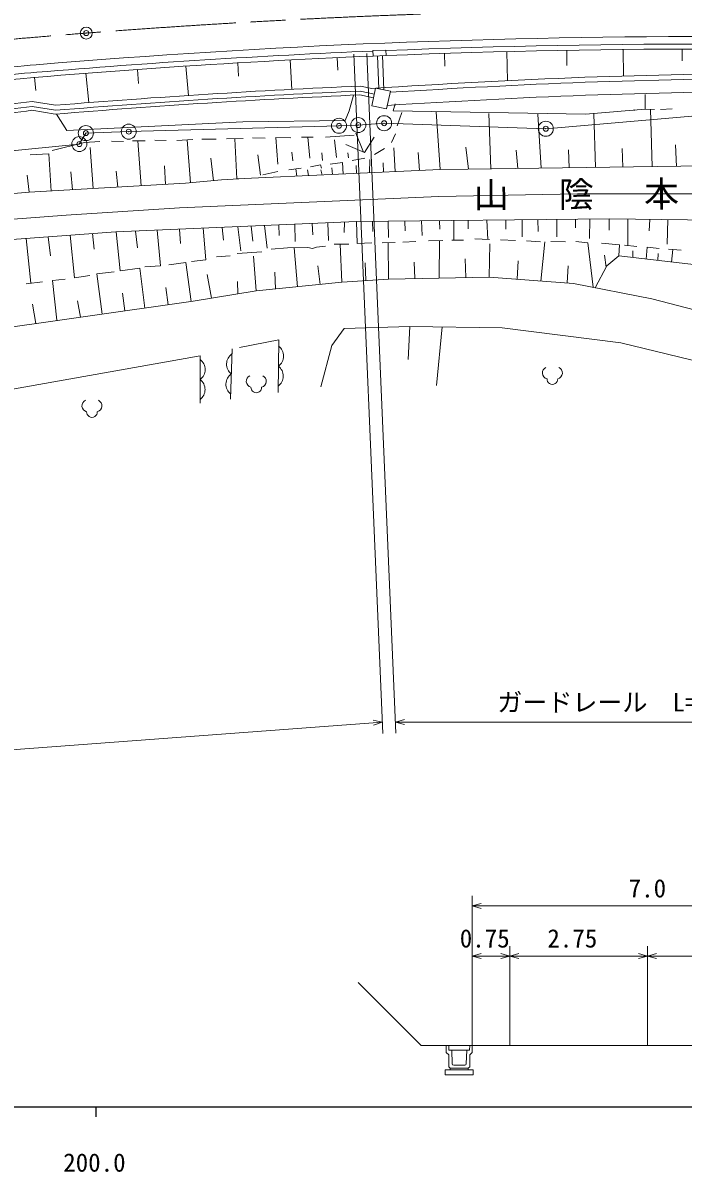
# Model space of a CAD drawing. Units: millimetres, scale not verified. Extents: x 40000 to 680000, y 20000 to 380000.
# Drawn here: x 260705 to 326646, y 198499 to 313218 of the extents above; entities that cross this region are included whole.
import ezdxf
from ezdxf.enums import TextEntityAlignment as Align

# ---------------------------------------------------------------- set-up
doc = ezdxf.new("R2010")
doc.units = ezdxf.units.MM
doc.header["$LTSCALE"] = 1000
doc.header["$PDMODE"] = 32
doc.header["$PDSIZE"] = 500
doc.linetypes.add('CHAIN', pattern=[18.5, 12, -1.5, 3.5, -1.5])
for name, color, linetype, lineweight in [('M-BGD', 7, 'Continuous', 13), ('M-BMK', 2, 'CHAIN', 13), ('M-BMK-OTRS', 5, 'Continuous', 13), ('M-BMK-ROW', 30, 'Continuous', 13), ('M-STR-HTXT', 7, 'Continuous', 13), ('M-STR-STRC', 7, 'Continuous', 13), ('M-TTL-BAND', 7, 'Continuous', 25)]:
    doc.layers.add(name, color=color, linetype=linetype, lineweight=lineweight)
doc.styles.add('ＭＳ ゴシック', font='')
doc.styles.get('ＭＳ ゴシック').set_extended_font_data('MS Gothic')

msp = doc.modelspace()

# ---------------------------------------------------------------- linework, layer by layer
at = {"layer": 'M-BGD'}
for p, q in [((292091, 309758), (292149, 308501)), ((295666, 310466), (296965, 310520)), ((295666, 310466), (295689, 309917)), ((295689, 309917), (296988, 309970)), ((296119, 309934), (296258, 306637)), ((296618, 309955), (296763, 306532)), ((296965, 310520), (296988, 309970)), ((302812, 310183), (302854, 308898)), ((309031, 310364), (309104, 307458)), ((315027, 310492), (315053, 308971)), ((320681, 310571), (320708, 307903)), ((326568, 310611), (326571, 309454)), ((276966, 308911), (277249, 305984)), ((282160, 309234), (282239, 307896)), ((287399, 309526), (287553, 306591)), ((261867, 307777), (261978, 306468)), ((266988, 308194), (267272, 305268)), ((272133, 308579), (272234, 307169)), ((332202, 308214), (316832, 307798)), ((332213, 307714), (316861, 307299)), ((294388, 306419), (295814, 306113)), ((294430, 306921), (295557, 306679)), ((295569, 304942), (295937, 306704)), ((295937, 306704), (297406, 306397)), ((297038, 304636), (297406, 306397)), ((332248, 306424), (316896, 306009)), ((263971, 305003), (261619, 305387)), ((293729, 306009), (293301, 304437)), ((294356, 306037), (295736, 305741)), ((322875, 304624), (322864, 306080)), ((263936, 304117), (261603, 304498)), ((263951, 304500), (261610, 304881)), ((265098, 302490), (264043, 304126)), ((293301, 304437), (292908, 303478)), ((295569, 304942), (297038, 304636)), ((297673, 304459), (297884, 305136)), ((316889, 304117), (297673, 304459)), ((298099, 302952), (298545, 304267)), ((302379, 298582), (301978, 304332)), ((307455, 298664), (307230, 304194)), ((312468, 298729), (312156, 304112)), ((322875, 304624), (316889, 304117)), ((317911, 298799), (317725, 304188)), ((321737, 304479), (321782, 304532)), ((323785, 304596), (322875, 304624)), ((323570, 298872), (323396, 304608)), ((325555, 304633), (324384, 304589)), ((282665, 303350), (265098, 302490)), ((292908, 303478), (282665, 303350)), ((284905, 301712), (283630, 301747)), ((286175, 299125), (285959, 301786)), ((287456, 301757), (285959, 301786)), ((289696, 301833), (288524, 301809)), ((289370, 299711), (289176, 301822)), ((293778, 302002), (290935, 301834)), ((294737, 300322), (293951, 302203)), ((294816, 300288), (295799, 301808)), ((297522, 301291), (297918, 302157)), ((266837, 301280), (263634, 300490)), ((268381, 301391), (266837, 301280)), ((267730, 296684), (267435, 300775)), ((270732, 301400), (269558, 301405)), ((272921, 301462), (271643, 301454)), ((272525, 296963), (272165, 301457)), ((275015, 301488), (273891, 301506)), ((277662, 301586), (276088, 301499)), ((277428, 297264), (277120, 301556)), ((280010, 301623), (278579, 301610)), ((282712, 301673), (281028, 301653)), ((282071, 297645), (281860, 301663)), ((292039, 299774), (291826, 301557)), ((294816, 300288), (292962, 301079)), ((296834, 300683), (295835, 300101)), ((297886, 298375), (297770, 300763)), ((305210, 298635), (304951, 300803)), ((320644, 298835), (320562, 300672)), ((325999, 298904), (325903, 301056)), ((263292, 300158), (261439, 300044)), ((263534, 296440), (263292, 300158)), ((279738, 297473), (279471, 299706)), ((284427, 298016), (284183, 300064)), ((287680, 299458), (287578, 300315)), ((290635, 299504), (290560, 300262)), ((293216, 299761), (293156, 300265)), ((293607, 299488), (294852, 299731)), ((295331, 298257), (295351, 299604)), ((300324, 298487), (300197, 300288)), ((310152, 298699), (309960, 300533)), ((315272, 298765), (315218, 300548)), ((265659, 296563), (265496, 298346)), ((270196, 296827), (270028, 298427)), ((274942, 297104), (274856, 298949)), ((302379, 298582), (282071, 297645)), ((284678, 298046), (286172, 298381)), ((288485, 298721), (287278, 298542)), ((288068, 297921), (287981, 298646)), ((289222, 297975), (289132, 298559)), ((290433, 299043), (289436, 298871)), ((290538, 298728), (290433, 299043)), ((290587, 298038), (290465, 298560)), ((292631, 299288), (291399, 299135)), ((291627, 298086), (291548, 298744)), ((292677, 298134), (292631, 299288)), ((294014, 298196), (293985, 298983)), ((296726, 298321), (296705, 299257)), ((305158, 298635), (302379, 298582)), ((328792, 298940), (305158, 298635)), ((261320, 296311), (261115, 298027)), ((276957, 297221), (261322, 296311)), ((276957, 297221), (280548, 297546)), ((282281, 297654), (280548, 297546)), ((261322, 296311), (194845, 291035)), ((274448, 288972), (274112, 292539)), ((276431, 291216), (276359, 292634)), ((280754, 291527), (280600, 292814)), ((282466, 290460), (282177, 292881)), ((283668, 291451), (283495, 292937)), ((285091, 290739), (284822, 292993)), ((286308, 291985), (286250, 293054)), ((287900, 291407), (287874, 293123)), ((289673, 292080), (289593, 293196)), ((291232, 291499), (291150, 293262)), ((292807, 292299), (292813, 293332)), ((295666, 292386), (295635, 293402)), ((297213, 291805), (297204, 293419)), ((298885, 292464), (298860, 293437)), ((300572, 292000), (300509, 293456)), ((302358, 292621), (302324, 293476)), ((303755, 291533), (303739, 293491)), ((305195, 292655), (305183, 293507)), ((307136, 291596), (307051, 293528)), ((308956, 292645), (308948, 293549)), ((310563, 291864), (310573, 293567)), ((312168, 292411), (312150, 293584)), ((314023, 291869), (314051, 293605)), ((315906, 292755), (315912, 293626)), ((317299, 291696), (317334, 293641)), ((319267, 292545), (319282, 293663)), ((321143, 291008), (321136, 293640)), ((323272, 292459), (323332, 293612)), ((325074, 291141), (325142, 293589)), ((261487, 287231), (261039, 291697)), ((263456, 289974), (263231, 291861)), ((267823, 290648), (267639, 292189)), ((270420, 288483), (270007, 292364)), ((272156, 290756), (271954, 292447)), ((299938, 291402), (298666, 291346)), ((302639, 291507), (301209, 291455)), ((302290, 287748), (302302, 291495)), ((304730, 291522), (303552, 291536)), ((307328, 291586), (305839, 291668)), ((309897, 291487), (308409, 291571)), ((312413, 291383), (311022, 291471)), ((314916, 291367), (313437, 291410)), ((317132, 291258), (315943, 291390)), ((284557, 290373), (282109, 290193)), ((288118, 286889), (287804, 290767)), ((293270, 291121), (291795, 291119)), ((292547, 287326), (292390, 291120)), ((297904, 291310), (296580, 291275)), ((297213, 287656), (297184, 291291)), ((307285, 287837), (307349, 291169)), ((312434, 287456), (312837, 291366)), ((317659, 286844), (317132, 291258)), ((320311, 291079), (318516, 291228)), ((320235, 289954), (320311, 291084)), ((322028, 290914), (320788, 291046)), ((321618, 289794), (321635, 290472)), ((322976, 289637), (323049, 290840)), ((324253, 290689), (323049, 290840)), ((326475, 290522), (325180, 290629)), ((325498, 289345), (325641, 290591)), ((276960, 289301), (275270, 289073)), ((277522, 285411), (276960, 289301)), ((281399, 289984), (280034, 289855)), ((283990, 286482), (283727, 289938)), ((294944, 287496), (294902, 289279)), ((299844, 287704), (299786, 289353)), ((304964, 287796), (304897, 289657)), ((310068, 287657), (310175, 289467)), ((318953, 288846), (318811, 290035)), ((324135, 289503), (324169, 290212)), ((269832, 288383), (268098, 288176)), ((268098, 288176), (268615, 284147)), ((272372, 288744), (270420, 288483)), ((272883, 284753), (272372, 288744)), ((274448, 288972), (272892, 288887)), ((279555, 285745), (279098, 288107)), ((285950, 286676), (285875, 288354)), ((290380, 287113), (290158, 288968)), ((315070, 287262), (315170, 288986)), ((262644, 287363), (261029, 287180)), ((264910, 287643), (263670, 287495)), ((264090, 283546), (263670, 287495)), ((282165, 286179), (282128, 287395)), ((270876, 284468), (270640, 286230)), ((275199, 285082), (274969, 286798)), ((261997, 283229), (261643, 285153)), ((266440, 283839), (266162, 285490)), ((299347, 282917), (299173, 279607)), ((302580, 282873), (302033, 277028)), ((282337, 280818), (286256, 281598)), ((286191, 276317), (286256, 281598)), ((278391, 275263), (278408, 279972)), ((281593, 280681), (281429, 275673)), ((305586, 211135), (305586, 226059)), ((305586, 225059), (306486, 225309)), ((305586, 225059), (340586, 225059)), ((305586, 225059), (306486, 224809)), ((305586, 220059), (306486, 220309)), ((309336, 220059), (308436, 220309)), ((309336, 211135), (309336, 221059)), ((309336, 220059), (310236, 220309)), ((323086, 220059), (322186, 220309)), ((323086, 211135), (323086, 221059)), ((323086, 220059), (323986, 220309)), ((305586, 220059), (309336, 220059)), ((305586, 220059), (306486, 219809)), ((309336, 220059), (308436, 219809)), ((309336, 220059), (323086, 220059)), ((309336, 220059), (310236, 219809)), ((323086, 220059), (322186, 219809)), ((323086, 220059), (336836, 220059)), ((323086, 220059), (323986, 219809)), ((300486, 211135), (294201, 217419)), ((300486, 211135), (302986, 211135)), ((302986, 211135), (302986, 210435)), ((302986, 211135), (303236, 211135)), ((303236, 211135), (303261, 210660)), ((303236, 211135), (305336, 211135)), ((305336, 211135), (305311, 210660)), ((305586, 211135), (305336, 211135)), ((305586, 211135), (340586, 211135)), ((305586, 210435), (305586, 211135)), ((302986, 210435), (303236, 210185)), ((303236, 210185), (303236, 209010)), ((303261, 210660), (303536, 210660)), ((303536, 210660), (303586, 209310)), ((303536, 210660), (305036, 210660)), ((305036, 210660), (304986, 209310)), ((305311, 210660), (305036, 210660)), ((305336, 210185), (305586, 210435)), ((305336, 209010), (305336, 210185)), ((303236, 209010), (303386, 208860)), ((303386, 208860), (305186, 208860)), ((303386, 208860), (303386, 208710)), ((303736, 209160), (304836, 209160)), ((305186, 208860), (305336, 209010)), ((305186, 208710), (305186, 208860)), ((303386, 208710), (302886, 208710)), ((302886, 208710), (302886, 208210)), ((302886, 208210), (305686, 208210)), ((303386, 208710), (305186, 208710)), ((305686, 208710), (305186, 208710)), ((305686, 208210), (305686, 208710))]:
    msp.add_line(p, q, dxfattribs=at)
for points in [[(568250, 274534), (563254, 275553), (547903, 278251), (534490, 280127), (522829, 281465), (481954, 285146), (471798, 285866), (441110, 288575), (402375, 291887), (363661, 295028), (346748, 295822), (330911, 296161), (316087, 296161), (302267, 295882), (276331, 294751), (265015, 294045), (243839, 292439), (69593, 276055)], [(452669, 285431), (393264, 290687), (373610, 291988), (342650, 293365), (319304, 293663), (294028, 293384), (269996, 292364), (256418, 291353), (240393, 289629), (228300, 288579), (223612, 288230), (197165, 285178), (152272, 280758), (151579, 280787), (151042, 280570), (149786, 279960)], [(277531, 289404), (278984, 289577), (278717, 292734)], [(295560, 291255), (294101, 291185), (294030, 293384)], [(267373, 287992), (265861, 287781), (265408, 292023)], [(290945, 290943), (290038, 290835), (289643, 290716), (289174, 290793), (287134, 290754), (285510, 290652)], [(320235, 289954), (319026, 288983), (317870, 286787)], [(342334, 287129), (341220, 287528), (320235, 289954)], [(71547, 255869), (87113, 257073), (106322, 259098), (130465, 261855), (137917, 262916), (149407, 265136), (164723, 268105), (203282, 274819), (223423, 277734), (277724, 285440), (283990, 286482), (292547, 287326), (297213, 287656), (307266, 287838), (315688, 287216), (323515, 285677), (337238, 282110), (344641, 280095), (357612, 276345), (394958, 267427)], [(337019, 271682), (339121, 275901), (330994, 278724), (320426, 281276), (308588, 282789), (299347, 282917), (292808, 282722), (291550, 281015), (290477, 276896)], [(278408, 279972), (256254, 276043), (257768, 272476)]]:
    msp.add_lwpolyline(points, dxfattribs=at)
msp.add_circle((267028, 312208), 600, dxfattribs=at)
for centre, radius, start, end in [((329025, -485386), 796500, 87.36609, 92.30663), ((329024, -485385), 796000, 92.40018, 95.52962), ((329025, -485386), 796500, 92.40015, 94.81966), ((329024, -485385), 796000, 87.36611, 92.3066), ((329025, -485386), 796500, 94.81973, 95.52963), ((347828, -484402), 792806, 92.24059, 93.78031), ((329024, -485385), 792561, 92.50472, 94.70958), ((329024, -485385), 793061, 92.50009, 94.70516), ((347828, -484402), 792306, 92.23995, 93.65026), ((360736, -481867), 793469, 97.17591, 97.83392), ((329024, -485385), 792181, 92.50824, 94.71295), ((347828, -484402), 791016, 92.23995, 93.67609), ((360736, -481867), 792969, 97.18112, 97.83369), ((360736, -481867), 792589, 97.18509, 97.83348), ((282293, 279152), 1250, 124.98859, 231.2488), ((285486, 279966), 1250, 306.17196, 52.43217), ((277653, 278620), 1250, 306.65358, 52.91379), ((285461, 277966), 1250, 306.17196, 52.43217), ((313190, 278285), 599, 113.44836, 257.2818), ((313993, 278285), 599, 282.7182, 66.55164), ((282228, 277153), 1250, 124.98859, 231.2488), ((283613, 277455), 599, 113.44836, 257.2818), ((284416, 277455), 599, 282.7182, 66.55164), ((313592, 277668), 534, 176.52859, 3.47141), ((277646, 276620), 1250, 306.65358, 52.91379), ((284014, 276838), 534, 176.52859, 3.47141), ((267194, 274995), 599, 113.44836, 257.2818), ((267997, 274995), 599, 282.7182, 66.55164), ((267596, 274379), 534, 176.52859, 3.47141), ((303736, 209310), 150, 180, 270), ((304836, 209310), 150, 270, 0)]:
    msp.add_arc(centre, radius, start, end, dxfattribs=at)
msp.add_point((267028, 312208), dxfattribs=at)
at = {"layer": 'M-BMK'}
msp.add_arc((329024, -485386), 800000, 84.09828, 95.52962, dxfattribs=at)
at = {"layer": 'M-BMK-OTRS'}
msp.add_line((266335, 301129), (266986, 302219), dxfattribs=at)
for points in [[(266986, 302219), (271272, 302368), (292278, 302954), (294207, 303026), (296784, 303213), (312938, 302657), (332924, 304372), (344006, 304029), (346153, 303894), (352782, 303669), (373981, 301729), (393256, 300720), (398609, 300327)], [(145963, 288278), (153837, 288196), (173631, 290589), (193523, 292916), (213366, 295945), (222595, 297283), (233486, 298623), (253470, 299866), (266335, 301129)]]:
    msp.add_lwpolyline(points, dxfattribs=at)
at = {"layer": 'M-BMK-ROW'}
msp.add_line((266335, 301129), (266986, 302219), dxfattribs=at)
for points in [[(266986, 302219), (271272, 302368), (292278, 302954), (294207, 303026), (296784, 303213), (312938, 302657), (332924, 304372), (344006, 304029), (346153, 303894), (352782, 303669), (373981, 301729), (393256, 300720), (398609, 300327)], [(145963, 288278), (153837, 288196), (173631, 290589), (193523, 292916), (213366, 295945), (222595, 297283), (233486, 298623), (253470, 299866), (266335, 301129)]]:
    msp.add_lwpolyline(points, dxfattribs=at)
for centre in [(266986, 302219), (271272, 302368), (292278, 302954), (294207, 303026), (296784, 303213), (312938, 302657), (266335, 301129)]:
    msp.add_circle(centre, 750, dxfattribs=at)
for p in [(292278, 302954), (294207, 303026), (296784, 303213), (312938, 302657), (266986, 302219), (271272, 302368), (266335, 301129)]:
    msp.add_point(p, dxfattribs=at)
at = {"layer": 'M-STR-HTXT'}
for p, q in [((293763, 310100), (296659, 242272)), ((295062, 310156), (297957, 242328)), ((74367, 226745), (296595, 243427)), ((296595, 243427), (295679, 243609)), ((296595, 243427), (295716, 243111)), ((297911, 243428), (298811, 243678)), ((342774, 243428), (297911, 243428)), ((297911, 243428), (298811, 243178))]:
    msp.add_line(p, q, dxfattribs=at)
at = {"layer": 'M-STR-STRC'}
for start, end in [(84.79304, 94.81966), (94.81973, 95.52963)]:
    msp.add_arc((329025, -485386), 797250, start, end, dxfattribs=at)
at = {"layer": 'M-TTL-BAND'}
for p, q in [((40000, 205000), (579000, 205000)), ((268000, 205000), (268000, 204000))]:
    msp.add_line(p, q, dxfattribs=at)

# ---------------------------------------------------------------- texts
at = {"layer": 'M-BGD', "style": 'ＭＳ ゴシック'}
for s, p in [('7.0', (323086, 225359)), ('0.75', (306836, 220359)), ('2.75', (315586, 220359))]:
    msp.add_text(s, height=1833, dxfattribs=at).set_placement(p, align=Align.BOTTOM_CENTER)
at = {"layer": 'M-BGD', "insert": (305737, 295894), "char_height": 2566, "attachment_point": 4, "rotation": 0.363, "style": 'ＭＳ ゴシック'}
msp.add_mtext('\\T2.43;山陰本線', dxfattribs=at)
at = {"layer": 'M-STR-HTXT', "style": 'ＭＳ ゴシック'}
msp.add_text('ガードレール\u3000L=49.0', height=1833, dxfattribs=at).set_placement((308089, 243928), align=Align.BOTTOM_LEFT)
at = {"layer": 'M-TTL-BAND', "style": 'ＭＳ ゴシック'}
msp.add_text('200.0', height=1833, dxfattribs=at).set_placement((267844, 199445), align=Align.MIDDLE_CENTER)

doc.saveas('drawing.dxf')
